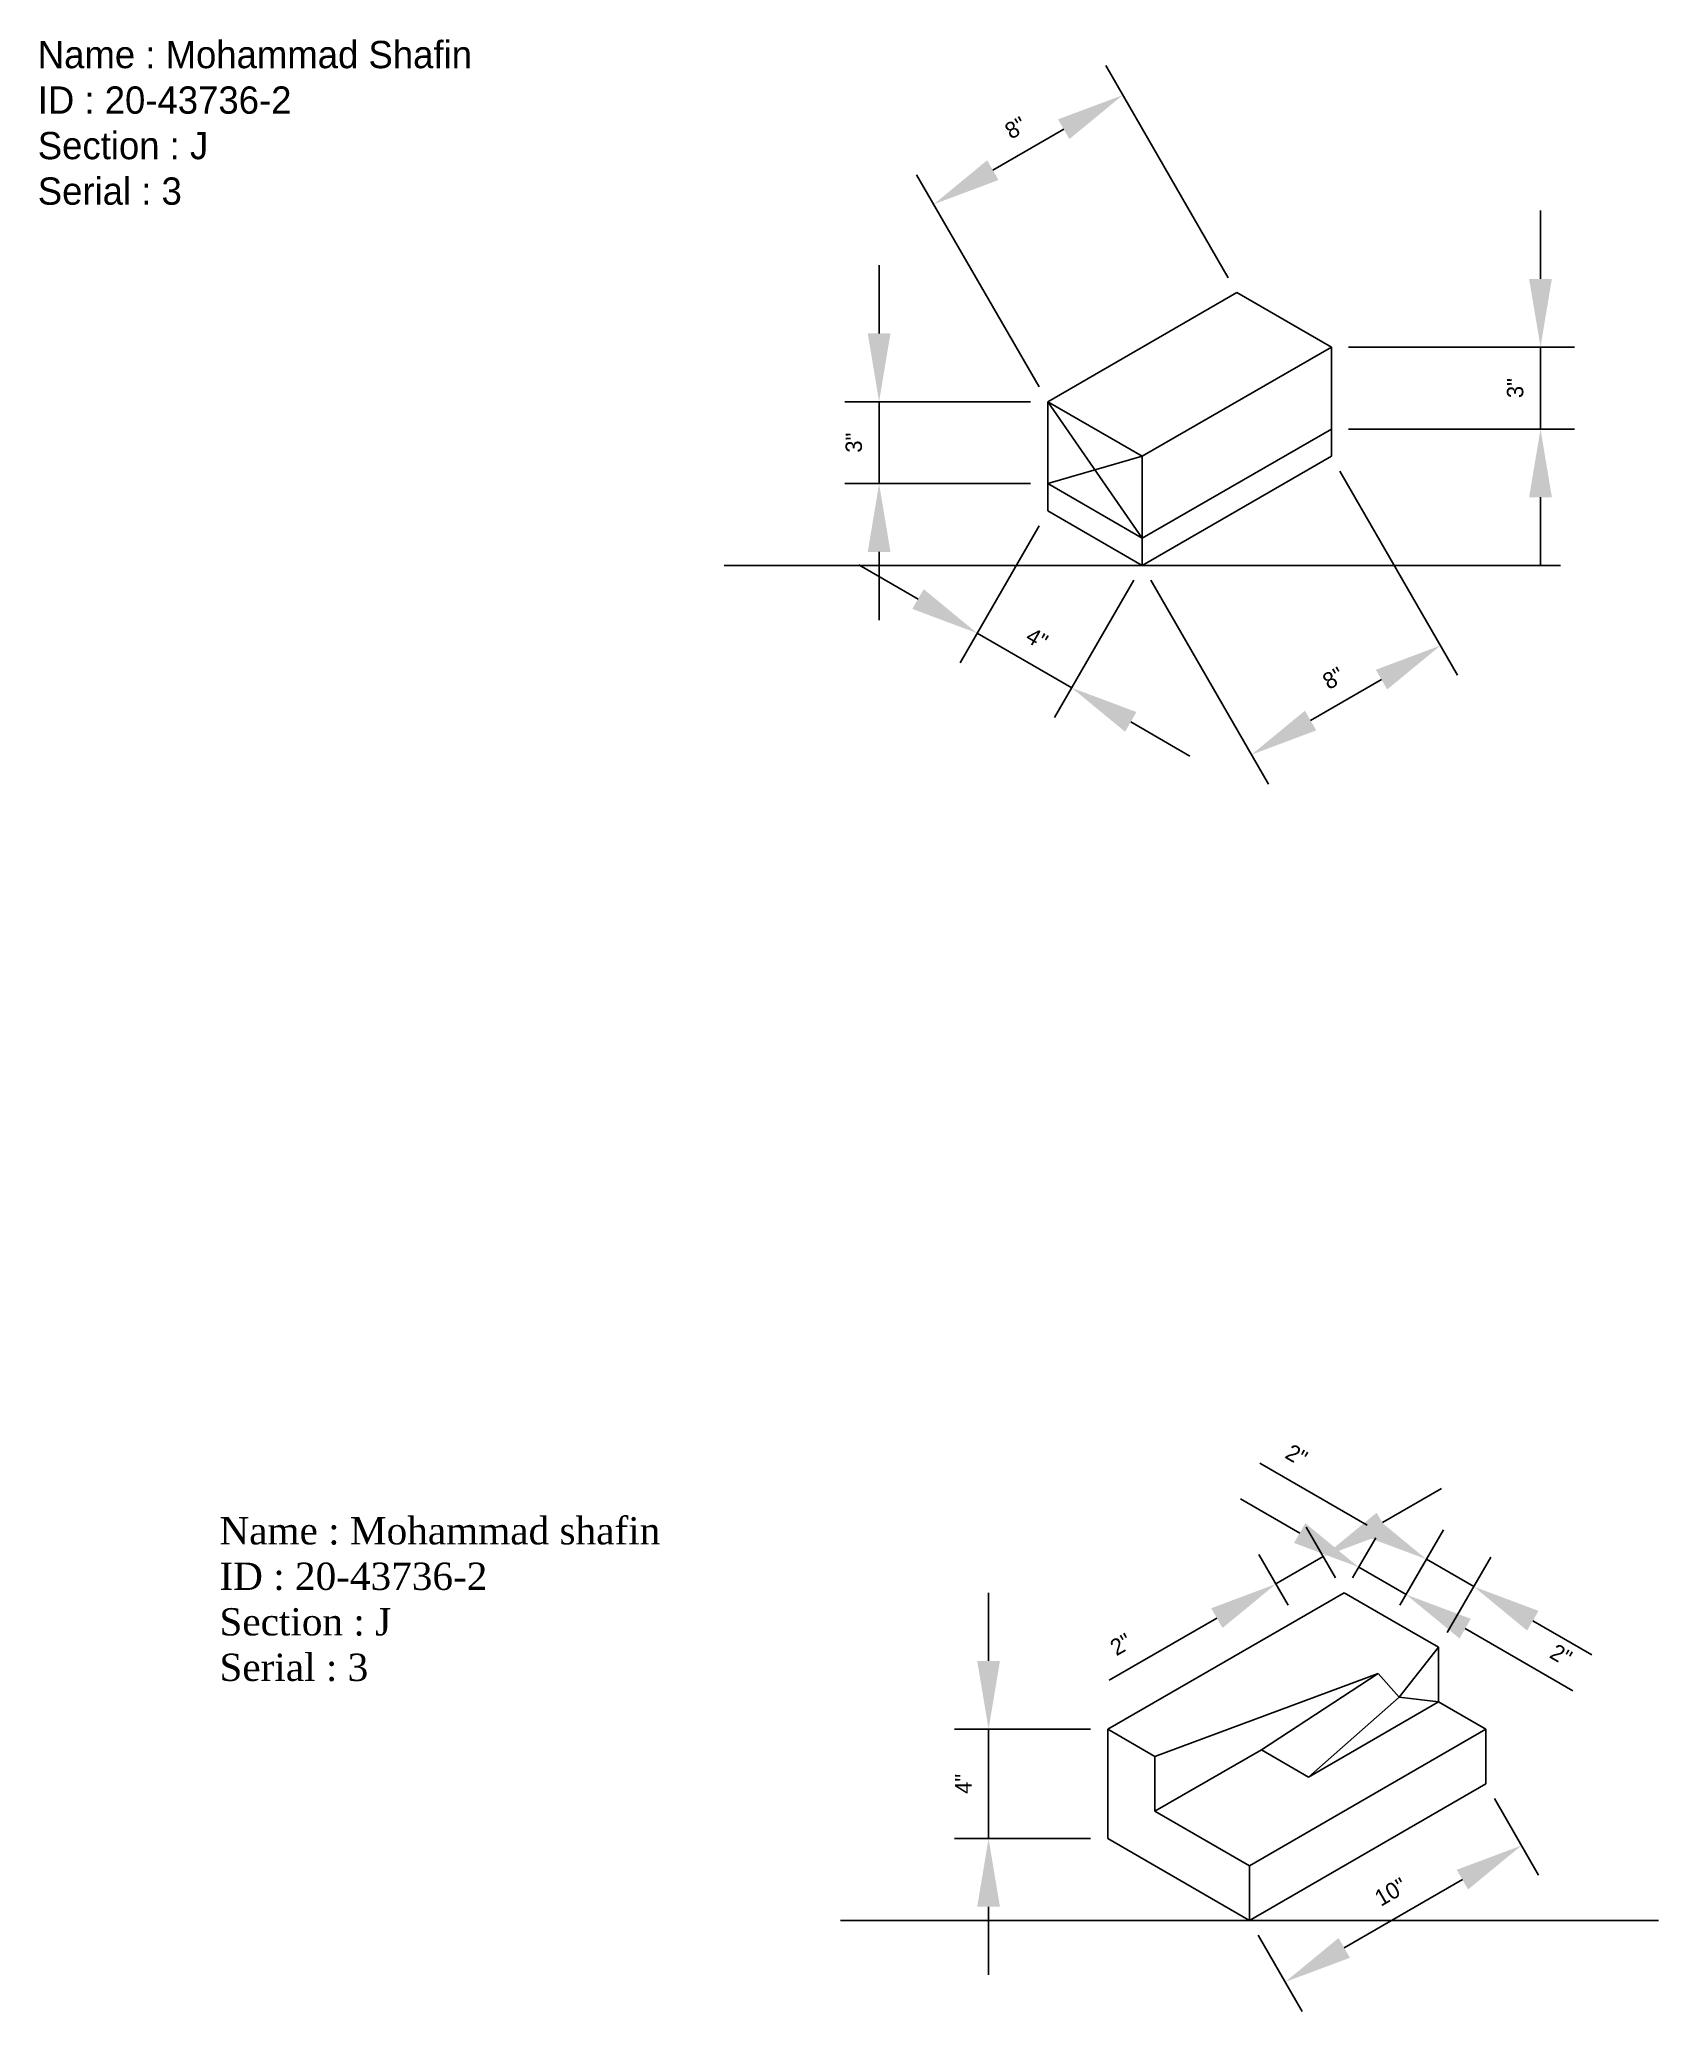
# Model space of a CAD drawing. Header units: inches. Extents: x -267 to 213, y 1515 to 1693.
# Drawn here: x -267.5 to -208.2, y 1591.6 to 1663.8 of the extents above.
import ezdxf

# ---------------------------------------------------------------- set-up
doc = ezdxf.new("R2010")
doc.units = ezdxf.units.IN
doc.dimstyles.new('ISO-25', dxfattribs={"dimtxt": 0.6, "dimasz": 2.5, "dimexe": 1.25, "dimexo": 0.625, "dimtad": 1, "dimdec": 1, "dimlunit": 3, "dimtxsty": 'Standard', "dimcen": 2.5, "dimclrt": 5, "dimadec": 0, "dimazin": 0, "dimtfac": 1, "dimtdec": 1, "dimtmove": 0, "dimatfit": 3, "dimfxl": 0, "dimarcsym": 0})

# ---------------------------------------------------------------- blocks, each defined once
blk = doc.blocks.new('*D21')
at = {"color": 0, "lineweight": -2}
for p, q in [((-212.511, 1655.073), (-212.511, 1657.573)), ((-219.546, 1652.573), (-211.261, 1652.573)), ((-212.511, 1649.573), (-212.511, 1652.573)), ((-219.546, 1649.573), (-211.261, 1649.573)), ((-212.511, 1647.073), (-212.511, 1644.573))]:
    blk.add_line(p, q, dxfattribs=at)
at = {"color": 0}
for points in [[(-212.928, 1655.073), (-212.095, 1655.073), (-212.511, 1652.573)], [(-212.928, 1647.073), (-212.095, 1647.073), (-212.511, 1649.573)]]:
    blk.add_solid(points, dxfattribs=at)
at = {"layer": 'Defpoints', "color": 0}
for p in [(-220.171, 1652.573), (-212.511, 1652.573), (-220.171, 1649.573)]:
    blk.add_point(p, dxfattribs=at)
at = {"color": 5, "insert": (-213.436, 1651.073), "char_height": 0.6, "attachment_point": 5, "rotation": 90}
blk.add_mtext('3"', dxfattribs=at)
blk = doc.blocks.new('*D22')
at = {"color": 0, "lineweight": -2}
for p, q in [((-219.858, 1648.031), (-215.546, 1640.562)), ((-226.786, 1644.031), (-222.474, 1636.562)), ((-218.336, 1640.394), (-220.934, 1638.894))]:
    blk.add_line(p, q, dxfattribs=at)
at = {"color": 0}
for points in [[(-218.544, 1640.755), (-218.127, 1640.034), (-216.171, 1641.644)], [(-221.142, 1639.255), (-220.725, 1638.534), (-223.099, 1637.644)]]:
    blk.add_solid(points, dxfattribs=at)
at = {"layer": 'Defpoints', "color": 0}
for p in [(-220.171, 1648.573), (-227.099, 1644.573), (-223.099, 1637.644)]:
    blk.add_point(p, dxfattribs=at)
at = {"color": 5, "insert": (-220.097, 1640.446), "char_height": 0.6, "attachment_point": 5, "rotation": 30}
blk.add_mtext('8"', dxfattribs=at)
blk = doc.blocks.new('*D23')
at = {"color": 0, "lineweight": -2}
for p, q in [((-230.875, 1646.031), (-233.773, 1641.012)), ((-235.313, 1643.345), (-237.478, 1644.595)), ((-227.411, 1644.031), (-230.309, 1639.012)), ((-233.148, 1642.095), (-229.684, 1640.095)), ((-227.519, 1638.845), (-225.354, 1637.595))]:
    blk.add_line(p, q, dxfattribs=at)
at = {"color": 0}
for points in [[(-235.105, 1643.706), (-235.522, 1642.984), (-233.148, 1642.095)], [(-227.311, 1639.206), (-227.727, 1638.484), (-229.684, 1640.095)]]:
    blk.add_solid(points, dxfattribs=at)
at = {"layer": 'Defpoints', "color": 0}
for p in [(-230.563, 1646.573), (-227.099, 1644.573), (-229.684, 1640.095)]:
    blk.add_point(p, dxfattribs=at)
at = {"color": 5, "insert": (-230.954, 1641.896), "char_height": 0.6, "attachment_point": 5, "rotation": 330}
blk.add_mtext('4"', dxfattribs=at)
blk = doc.blocks.new('*D24')
at = {"color": 0, "lineweight": -2}
for p, q in [((-236.738, 1653.073), (-236.738, 1655.573)), ((-231.188, 1650.573), (-237.988, 1650.573)), ((-236.738, 1647.573), (-236.738, 1650.573)), ((-231.188, 1647.573), (-237.988, 1647.573)), ((-236.738, 1645.073), (-236.738, 1642.573))]:
    blk.add_line(p, q, dxfattribs=at)
at = {"color": 0}
for points in [[(-237.154, 1653.073), (-236.321, 1653.073), (-236.738, 1650.573)], [(-237.154, 1645.073), (-236.321, 1645.073), (-236.738, 1647.573)]]:
    blk.add_solid(points, dxfattribs=at)
at = {"layer": 'Defpoints', "color": 0}
for p in [(-236.738, 1650.573), (-230.563, 1650.573), (-230.563, 1647.573)]:
    blk.add_point(p, dxfattribs=at)
at = {"color": 5, "insert": (-237.663, 1649.073), "char_height": 0.6, "attachment_point": 5, "rotation": 90}
blk.add_mtext('3"', dxfattribs=at)
blk = doc.blocks.new('*D25')
at = {"color": 0, "lineweight": -2}
for p, q in [((-223.947, 1655.114), (-228.435, 1662.887)), ((-229.975, 1660.555), (-232.573, 1659.055)), ((-230.875, 1651.114), (-235.363, 1658.887))]:
    blk.add_line(p, q, dxfattribs=at)
at = {"color": 0}
for points in [[(-230.184, 1660.916), (-229.767, 1660.194), (-227.81, 1661.805)], [(-232.782, 1659.416), (-232.365, 1658.694), (-234.738, 1657.805)]]:
    blk.add_solid(points, dxfattribs=at)
at = {"layer": 'Defpoints', "color": 0}
for p in [(-234.738, 1657.805), (-223.635, 1654.573), (-230.563, 1650.573)]:
    blk.add_point(p, dxfattribs=at)
at = {"color": 5, "insert": (-231.737, 1660.606), "char_height": 0.6, "attachment_point": 5, "rotation": 30}
blk.add_mtext('8"', dxfattribs=at)
blk = doc.blocks.new('*D26')
at = {"color": 0, "lineweight": -2}
for p, q in [((-232.728, 1604.448), (-232.728, 1606.948)), ((-228.991, 1601.948), (-233.978, 1601.948)), ((-232.728, 1601.948), (-232.728, 1597.948)), ((-228.991, 1597.948), (-233.978, 1597.948)), ((-232.728, 1595.448), (-232.728, 1592.948))]:
    blk.add_line(p, q, dxfattribs=at)
at = {"color": 0}
for points in [[(-233.144, 1604.448), (-232.311, 1604.448), (-232.728, 1601.948)], [(-233.144, 1595.448), (-232.311, 1595.448), (-232.728, 1597.948)]]:
    blk.add_solid(points, dxfattribs=at)
at = {"layer": 'Defpoints', "color": 0}
for p in [(-228.366, 1601.948), (-232.728, 1597.948), (-228.366, 1597.948)]:
    blk.add_point(p, dxfattribs=at)
at = {"color": 5, "insert": (-233.653, 1599.948), "char_height": 0.6, "attachment_point": 5, "rotation": 90}
blk.add_mtext('4"', dxfattribs=at)
blk = doc.blocks.new('*D27')
at = {"color": 0, "lineweight": -2}
for p, q in [((-214.197, 1599.407), (-212.581, 1596.607)), ((-215.371, 1596.439), (-219.701, 1593.939)), ((-222.858, 1594.407), (-221.241, 1591.607))]:
    blk.add_line(p, q, dxfattribs=at)
at = {"color": 0}
for points in [[(-215.579, 1596.8), (-215.162, 1596.078), (-213.206, 1597.689)], [(-219.909, 1594.3), (-219.492, 1593.578), (-221.866, 1592.689)]]:
    blk.add_solid(points, dxfattribs=at)
at = {"layer": 'Defpoints', "color": 0}
for p in [(-214.51, 1599.948), (-223.17, 1594.948), (-221.866, 1592.689)]:
    blk.add_point(p, dxfattribs=at)
at = {"color": 5, "insert": (-217.998, 1595.99), "char_height": 0.6, "attachment_point": 5, "rotation": 30}
blk.add_mtext('10"', dxfattribs=at)
blk = doc.blocks.new('*D28')
at = {"color": 0, "lineweight": -2}
for p, q in [((-218.303, 1609.519), (-216.138, 1610.769)), ((-220.018, 1607.489), (-221.093, 1609.351)), ((-221.751, 1606.489), (-222.825, 1608.351)), ((-220.468, 1608.269), (-222.2, 1607.269)), ((-224.365, 1606.019), (-228.306, 1603.744))]:
    blk.add_line(p, q, dxfattribs=at)
at = {"color": 0}
for points in [[(-218.512, 1609.879), (-218.095, 1609.158), (-220.468, 1608.269)], [(-224.574, 1606.379), (-224.157, 1605.658), (-222.2, 1607.269)]]:
    blk.add_solid(points, dxfattribs=at)
at = {"layer": 'Defpoints', "color": 0}
for p in [(-222.2, 1607.269), (-219.706, 1606.948), (-221.438, 1605.948)]:
    blk.add_point(p, dxfattribs=at)
at = {"color": 5, "insert": (-227.881, 1605.057), "char_height": 0.6, "attachment_point": 5, "rotation": 30}
blk.add_mtext('2"', dxfattribs=at)
blk = doc.blocks.new('*D29')
at = {"color": 0, "lineweight": -2}
for p, q in [((-221.332, 1609.132), (-223.497, 1610.382)), ((-219.393, 1607.489), (-218.542, 1608.964)), ((-219.167, 1607.882), (-217.435, 1606.882)), ((-217.661, 1606.489), (-216.81, 1607.964)), ((-215.27, 1605.632), (-211.329, 1603.357))]:
    blk.add_line(p, q, dxfattribs=at)
at = {"color": 0}
for points in [[(-221.124, 1609.493), (-221.54, 1608.771), (-219.167, 1607.882)], [(-215.062, 1605.993), (-215.478, 1605.271), (-217.435, 1606.882)]]:
    blk.add_solid(points, dxfattribs=at)
at = {"layer": 'Defpoints', "color": 0}
for p in [(-219.706, 1606.948), (-217.435, 1606.882), (-217.974, 1605.948)]:
    blk.add_point(p, dxfattribs=at)
at = {"color": 5, "insert": (-211.755, 1604.67), "char_height": 0.6, "attachment_point": 5, "rotation": 330}
blk.add_mtext('2"', dxfattribs=at)
blk = doc.blocks.new('*D30')
at = {"color": 0, "lineweight": -2}
for p, q in [((-218.855, 1609.423), (-222.795, 1611.698)), ((-217.661, 1606.489), (-216.065, 1609.255)), ((-214.957, 1607.173), (-216.69, 1608.173)), ((-215.929, 1605.489), (-214.332, 1608.255)), ((-212.792, 1605.923), (-210.627, 1604.673))]:
    blk.add_line(p, q, dxfattribs=at)
at = {"color": 0}
for points in [[(-218.646, 1609.784), (-219.063, 1609.062), (-216.69, 1608.173)], [(-212.584, 1606.284), (-213.001, 1605.562), (-214.957, 1607.173)]]:
    blk.add_solid(points, dxfattribs=at)
at = {"layer": 'Defpoints', "color": 0}
for p in [(-216.69, 1608.173), (-217.974, 1605.948), (-216.242, 1604.948)]:
    blk.add_point(p, dxfattribs=at)
at = {"color": 5, "insert": (-221.445, 1611.986), "char_height": 0.6, "attachment_point": 5, "rotation": 330}
blk.add_mtext('2"', dxfattribs=at)

msp = doc.modelspace()

# ---------------------------------------------------------------- linework, layer by layer
for p, q in [((-223.635, 1654.573), (-230.563, 1650.573)), ((-220.171, 1652.573), (-223.635, 1654.573)), ((-227.099, 1648.573), (-220.171, 1652.573)), ((-220.171, 1652.573), (-227.099, 1648.573)), ((-227.099, 1648.573), (-220.171, 1652.573)), ((-220.171, 1652.573), (-220.171, 1649.573)), ((-220.171, 1649.573), (-220.171, 1652.573)), ((-230.563, 1647.573), (-230.563, 1650.573)), ((-230.563, 1650.573), (-227.099, 1648.573)), ((-230.563, 1650.573), (-227.099, 1645.573)), ((-220.171, 1649.573), (-227.099, 1645.573)), ((-220.171, 1648.573), (-220.171, 1649.573)), ((-227.099, 1648.573), (-230.563, 1647.573)), ((-227.099, 1644.573), (-220.171, 1648.573)), ((-227.099, 1648.573), (-227.099, 1645.573)), ((-227.099, 1645.573), (-227.099, 1648.573)), ((-227.099, 1645.573), (-227.099, 1648.573)), ((-227.099, 1645.573), (-230.563, 1647.573)), ((-230.563, 1647.573), (-230.563, 1646.573)), ((-230.563, 1646.573), (-230.563, 1647.573)), ((-230.563, 1646.573), (-227.099, 1644.573)), ((-227.099, 1644.573), (-230.563, 1646.573)), ((-227.099, 1645.573), (-227.099, 1644.573)), ((-227.099, 1644.573), (-227.099, 1645.573)), ((-242.418, 1644.573), (-211.78, 1644.573)), ((-211.78, 1644.573), (-227.099, 1644.573)), ((-221.438, 1605.948), (-219.706, 1606.948)), ((-219.706, 1606.948), (-217.974, 1605.948)), ((-228.366, 1601.948), (-221.438, 1605.948)), ((-217.974, 1605.948), (-216.242, 1604.948)), ((-216.242, 1604.948), (-217.691, 1603.125)), ((-217.688, 1603.124), (-216.242, 1604.948)), ((-216.242, 1604.948), (-216.242, 1602.948)), ((-218.458, 1603.993), (-226.634, 1600.948)), ((-222.737, 1601.198), (-218.458, 1603.993)), ((-218.458, 1603.993), (-217.69, 1603.123)), ((-217.691, 1603.125), (-218.458, 1603.993)), ((-221.005, 1600.198), (-217.691, 1603.125)), ((-217.69, 1603.123), (-221.005, 1600.198)), ((-216.242, 1602.948), (-221.005, 1600.198)), ((-221.005, 1600.198), (-216.242, 1602.948)), ((-217.691, 1603.125), (-216.242, 1602.948)), ((-216.242, 1602.948), (-217.688, 1603.124)), ((-216.242, 1602.948), (-214.51, 1601.948)), ((-228.366, 1597.948), (-228.366, 1601.948)), ((-228.366, 1601.948), (-226.634, 1600.948)), ((-226.634, 1600.948), (-228.366, 1601.948)), ((-214.51, 1601.948), (-223.17, 1596.948)), ((-214.51, 1599.948), (-214.51, 1601.948)), ((-226.634, 1598.948), (-222.737, 1601.198)), ((-226.634, 1600.948), (-226.634, 1598.948)), ((-226.634, 1598.948), (-226.634, 1600.948)), ((-226.634, 1600.948), (-226.634, 1598.948)), ((-221.005, 1600.198), (-222.737, 1601.198)), ((-222.737, 1601.198), (-221.005, 1600.198)), ((-223.17, 1594.948), (-214.51, 1599.948)), ((-226.634, 1598.948), (-223.17, 1596.948)), ((-223.17, 1596.948), (-226.634, 1598.948)), ((-223.17, 1594.948), (-228.366, 1597.948)), ((-223.17, 1596.948), (-223.17, 1594.948)), ((-223.17, 1594.948), (-223.17, 1596.948)), ((-223.17, 1596.948), (-223.17, 1594.948)), ((-238.154, 1594.948), (-208.186, 1594.948)), ((-208.186, 1594.948), (-223.17, 1594.948))]:
    msp.add_line(p, q)

# ---------------------------------------------------------------- texts
at = {"char_height": 1, "attachment_point": 1}
for s, insert, width in [('Name : Mohammad Shafin\\PID : 20-43736-2\\PSection : J \\PSerial : 3', (-267.557, 1663.79), 26.59283), ('{\\fTimes New Roman|b0|i0|c0|p18;Name : Mohammad shafin\\PID : 20-43736-2\\PSection : J \\PSerial : 3}', (-260.904, 1609.718), 23.31495)]:
    msp.add_mtext(s, dxfattribs=dict(at, insert=insert, width=width))

# ---------------------------------------------------------------- dimensions: what is measured, and where the dimension line sits
for p1, p2, distance, picture, middle in [((-223.635, 1654.573), (-230.563, 1650.573), -8.351, '*D25', (-231.737, 1660.606)), ((-220.171, 1649.573), (-220.171, 1652.573), -7.659, '*D21', (-213.436, 1651.073)), ((-230.563, 1647.573), (-230.563, 1650.573), 6.175, '*D24', (-237.663, 1649.073)), ((-220.171, 1648.573), (-227.099, 1644.573), 8, '*D22', (-220.097, 1640.446)), ((-230.563, 1646.573), (-227.099, 1644.573), -5.171, '*D23', (-230.954, 1641.896)), ((-216.242, 1604.948), (-217.974, 1605.948), -2.569, '*D30', (-221.445, 1611.986)), ((-219.706, 1606.948), (-221.438, 1605.948), -1.525, '*D28', (-227.881, 1605.057)), ((-219.706, 1606.948), (-217.974, 1605.948), 1.078, '*D29', (-211.755, 1604.67)), ((-228.366, 1601.948), (-228.366, 1597.948), -4.362, '*D26', (-233.653, 1599.948)), ((-214.51, 1599.948), (-223.17, 1594.948), 2.608, '*D27', (-217.998, 1595.99))]:
    dim = msp.add_aligned_dim(p1=p1, p2=p2, distance=distance, dimstyle='ISO-25')
    dim.commit()
    dim.dimension.update_dxf_attribs({"geometry": picture, "text_midpoint": middle})

doc.saveas('drawing.dxf')
